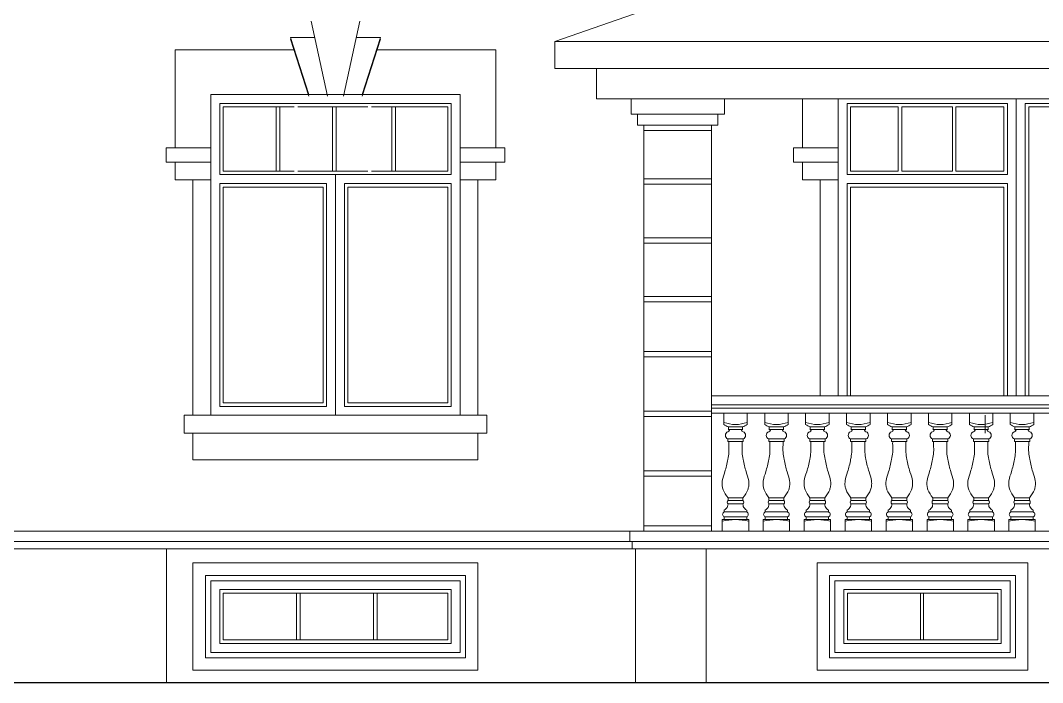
# Model space of a CAD drawing. Header units: millimetres. Extents: x 574812 to 785403, y 231698 to 285481.
# Drawn here: x 681542 to 687280, y 269263 to 272979 of the extents above; entities that cross this region are included whole.
import ezdxf

# ---------------------------------------------------------------- set-up
doc = ezdxf.new("R2010")
doc.units = ezdxf.units.MM
doc.layers.add('WALL-outdoor', color=14, linetype='Continuous', lineweight=30)
doc.layers.add('Баллюстрада', color=7, linetype='Continuous', lineweight=5)

msp = doc.modelspace()

# ---------------------------------------------------------------- linework, layer by layer
at = {"layer": 'WALL-outdoor', "lineweight": 9}
for p, q in [((684542, 272859.8), (687632, 273943.1)), ((683265.1, 272554.5), (683173.4, 272974.5)), ((683355.8, 272554.5), (683447.5, 272974.5)), ((683160.5, 272563.1), (683057.1, 272883.1)), ((683057.1, 272883.1), (683195.2, 272883.1)), ((683425.7, 272883.1), (683563.8, 272883.1)), ((683460.5, 272563.1), (683563.8, 272883.1)), ((683160.5, 272554.5), (683057.1, 272874.5)), ((683460.5, 272554.5), (683563.8, 272874.5)), ((684542, 272859.8), (690722, 272859.8)), ((684542, 272859.8), (684542, 272709.8)), ((684542, 272859.8), (684542, 272709.8)), ((684542, 272859.8), (684542, 272709.8)), ((684542, 272859.8), (684542, 272709.8)), ((682410.5, 272813.1), (683079.7, 272813.1)), ((682410.5, 272263.7), (682410.5, 272813.1)), ((683541.2, 272813.1), (684210.4, 272813.1)), ((684211.2, 272263.7), (684211.2, 272813.1)), ((690722, 272709.8), (684542, 272709.8)), ((684776.3, 272709.8), (684776.3, 272538.1)), ((682610.5, 272563.1), (684010.4, 272563.1)), ((682610.5, 272563.1), (682610.5, 270763.1)), ((682810.5, 272563.1), (683810.5, 272563.1)), ((683160.5, 272563.1), (683460.5, 272563.1)), ((684010.4, 272563.1), (684010.4, 270763.1)), ((684776.3, 272538.1), (690487.8, 272538.1)), ((684969.6, 272538.1), (684969.6, 272452.1)), ((684969.6, 272538.1), (684969.6, 272452.1)), ((685494.4, 272538.1), (685494.4, 272452.1)), ((685932, 272263.7), (685932, 272538.1)), ((686132, 272538.1), (686132, 270873)), ((686132, 272538.1), (686132, 270873)), ((686132, 272538.1), (686132, 270873)), ((687132, 272538.1), (687132, 270873)), ((687132, 272538.1), (687132, 270873)), ((687132, 272538.1), (687132, 270873)), ((687132, 272538.1), (687132, 270873)), ((682660.5, 272513.1), (683099, 272513.1)), ((682660.5, 272513.1), (682660.5, 272113.6)), ((683079, 272493.1), (682680.5, 272493.1)), ((682680.5, 272133.6), (682680.5, 272493.1)), ((682977.8, 272493.1), (682977.8, 272133.6)), ((682997.8, 272493.1), (682997.8, 272133.6)), ((683099, 272513.1), (683531.7, 272513.1)), ((683491.8, 272493.1), (683099.1, 272493.1)), ((683294.1, 272493.1), (683294.1, 272133.6)), ((683314.1, 272493.1), (683314.1, 272133.6)), ((683360.5, 272513.1), (683960.4, 272513.1)), ((683940.4, 272493.1), (683511.8, 272493.1)), ((683627.5, 272493.1), (683627.5, 272133.6)), ((683647.5, 272493.1), (683647.5, 272133.6)), ((683940.4, 272133.6), (683940.4, 272493.1)), ((683960.4, 272113.6), (683960.4, 272513.1)), ((686182, 272513.1), (686182, 272113.6)), ((686182, 272513.1), (687082, 272513.1)), ((686202, 272133.6), (686202, 272493.1)), ((686468.9, 272493.1), (686202, 272493.1)), ((686468.9, 272493.1), (686468.9, 272133.6)), ((686773.2, 272493.1), (686488.9, 272493.1)), ((686488.9, 272493.1), (686488.9, 272133.6)), ((686773.2, 272493.1), (686773.2, 272133.6)), ((686793.2, 272493.1), (686793.2, 272133.6)), ((687062, 272493.1), (686793.2, 272493.1)), ((687062, 272133.6), (687062, 272493.1)), ((687082, 272113.6), (687082, 272513.1)), ((688082, 272513.1), (687182, 272513.1)), ((687182, 272513.1), (687182, 270873)), ((687182, 271663.1), (687182, 272483.3)), ((687202, 270873), (687202, 272493.1)), ((688062, 272493.1), (687202, 272493.1)), ((684969.6, 272452.1), (685494.4, 272452.1)), ((685006.7, 272452.1), (685006.7, 272391.5)), ((685457.3, 272452.1), (685457.3, 272391.5)), ((685457.3, 272391.5), (685006.7, 272391.5)), ((685042, 272391.5), (685042, 270113.1)), ((685422, 272391.5), (685422, 270113.1)), ((685422, 272361.5), (685042, 272361.5)), ((682360.5, 272183.7), (682360.5, 272263.7)), ((682610.5, 272263.7), (682360.5, 272263.7)), ((684010.4, 272263.7), (684260.4, 272263.7)), ((684260.4, 272183.7), (684260.4, 272263.7)), ((685882, 272183.7), (685882, 272263.7)), ((686132, 272263.7), (685882, 272263.7)), ((682610.5, 272183.7), (682360.5, 272183.7)), ((682410.5, 272083.8), (682410.5, 272183.7)), ((683079, 272133.6), (682680.5, 272133.6)), ((683491.8, 272133.6), (683099.1, 272133.6)), ((683511.8, 272133.6), (683940.4, 272133.6)), ((684010.4, 272183.7), (684260.4, 272183.7)), ((684211.2, 272083.8), (684211.2, 272183.7)), ((686132, 272183.7), (685882, 272183.7)), ((685932, 272083.8), (685932, 272183.7)), ((686202, 272133.6), (686468.9, 272133.6)), ((686488.9, 272133.6), (686773.2, 272133.6)), ((686793.2, 272133.6), (687062, 272133.6)), ((682610.5, 272083.8), (682410.5, 272083.8)), ((682510.5, 270763.1), (682510.5, 272083.8)), ((682660.5, 272113.6), (683099, 272113.6)), ((683099, 272113.6), (683531.7, 272113.6)), ((683310.5, 270763.1), (683310.5, 272113.6)), ((683960.4, 272113.6), (683310.5, 272113.6)), ((684010.4, 272083.8), (684210.4, 272083.8)), ((684110.4, 270763.1), (684110.4, 272083.8)), ((685422, 272089.3), (685042, 272089.3)), ((686132, 272083.8), (685932, 272083.8)), ((686032, 270873), (686032, 272083.8)), ((687082, 272113.6), (686182, 272113.6)), ((682660.5, 272063.6), (683260.5, 272063.6)), ((682660.5, 272063.6), (682660.5, 270813.1)), ((683240.5, 272043.6), (682680.5, 272043.6)), ((682680.5, 270833.1), (682680.5, 272043.6)), ((683240.5, 270833.1), (683240.5, 272043.6)), ((683260.5, 270813.1), (683260.5, 272063.6)), ((683960.4, 272063.6), (683360.5, 272063.6)), ((683360.5, 270813.1), (683360.5, 272063.6)), ((683940.4, 272043.6), (683380.5, 272043.6)), ((683380.5, 270833.1), (683380.5, 272043.6)), ((683520.4, 272043.6), (683517.4, 272043.6)), ((683940.4, 270833.1), (683940.4, 272043.6)), ((683960.4, 272063.6), (683960.4, 270813.1)), ((685422, 272059.3), (685042, 272059.3)), ((687082, 272063.6), (686182, 272063.6)), ((686182, 272063.6), (686182, 270873)), ((686182, 271663.1), (686182, 272033.8)), ((686202, 270873), (686202, 272043.6)), ((687062, 272043.6), (686202, 272043.6)), ((687062, 270873), (687062, 272043.6)), ((687082, 270873), (687082, 272063.6)), ((685422, 271759.5), (685042, 271759.5)), ((685042, 271753.1), (685042, 271373.1)), ((685422, 271729.5), (685042, 271729.5)), ((685422, 271429.7), (685042, 271429.7)), ((685422, 271399.7), (685042, 271399.7)), ((685422, 271121.7), (685042, 271121.7)), ((685422, 271091.7), (685042, 271091.7)), ((689842, 270873), (685422, 270873)), ((683240.5, 270833.1), (682680.5, 270833.1)), ((683240.5, 270833.1), (683055.4, 270833.1)), ((683940.4, 270833.1), (683380.5, 270833.1)), ((683565.5, 270833.1), (683380.5, 270833.1)), ((689842, 270822), (685422, 270822)), ((684160.4, 270763.1), (682460.5, 270763.1)), ((682460.5, 270763.1), (682460.5, 270663.1)), ((682610.5, 270763.1), (684010.4, 270763.1)), ((682660.5, 270813.1), (683260.5, 270813.1)), ((682810.5, 270763.1), (683810.5, 270763.1)), ((683360.5, 270813.1), (683960.4, 270813.1)), ((684160.4, 270763.1), (684160.4, 270663.1)), ((685422, 270786.4), (685042, 270786.4)), ((685422, 270756.4), (685042, 270756.4)), ((689842, 270803), (685422, 270803)), ((689842, 270775.5), (685422, 270775.5)), ((685489.9, 270710.5), (685489.9, 270775.5)), ((685621.9, 270710.5), (685621.9, 270775.5)), ((685719.7, 270710.5), (685719.7, 270775.5)), ((685851.7, 270710.5), (685851.7, 270775.5)), ((685949.6, 270710.5), (685949.6, 270775.5)), ((686081.6, 270710.5), (686081.6, 270775.5)), ((686179.4, 270710.5), (686179.4, 270775.5)), ((686311.4, 270710.5), (686311.4, 270775.5)), ((686409.2, 270710.5), (686409.2, 270775.5)), ((686541.2, 270710.5), (686541.2, 270775.5)), ((686639, 270710.5), (686639, 270775.5)), ((686639, 270710.5), (686639, 270775.5)), ((686771, 270710.5), (686771, 270775.5)), ((686771, 270710.5), (686771, 270775.5)), ((686868.9, 270710.5), (686868.9, 270775.5)), ((686957.5, 270763.1), (686957.5, 270663.1)), ((687000.9, 270710.5), (687000.9, 270775.5)), ((687098.7, 270710.5), (687098.7, 270775.5)), ((687230.7, 270710.5), (687230.7, 270775.5)), ((684160.4, 270663.1), (682460.5, 270663.1)), ((682510.5, 270513.1), (682510.5, 270663.1)), ((682510.5, 270663.1), (682510.5, 270513.1)), ((684110.4, 270513.1), (684110.4, 270663.1)), ((684110.4, 270663.1), (684110.4, 270513.1)), ((685555.9, 270697.5), (685515.9, 270697.5)), ((685515.9, 270697.5), (685515.9, 270682.5)), ((685555.9, 270697.5), (685515.9, 270697.5)), ((685515.9, 270682.5), (685555.9, 270682.5)), ((685515.9, 270682.5), (685555.9, 270682.5)), ((685555.9, 270697.5), (685595.9, 270697.5)), ((685555.9, 270697.5), (685595.9, 270697.5)), ((685595.9, 270682.5), (685555.9, 270682.5)), ((685595.9, 270682.5), (685555.9, 270682.5)), ((685595.9, 270697.5), (685595.9, 270682.5)), ((685785.7, 270697.5), (685745.7, 270697.5)), ((685745.7, 270697.5), (685745.7, 270682.5)), ((685785.7, 270697.5), (685745.7, 270697.5)), ((685745.7, 270682.5), (685785.7, 270682.5)), ((685745.7, 270682.5), (685785.7, 270682.5)), ((685785.7, 270697.5), (685825.7, 270697.5)), ((685785.7, 270697.5), (685825.7, 270697.5)), ((685825.7, 270682.5), (685785.7, 270682.5)), ((685825.7, 270682.5), (685785.7, 270682.5)), ((685825.7, 270697.5), (685825.7, 270682.5)), ((686015.6, 270697.5), (685975.6, 270697.5)), ((685975.6, 270697.5), (685975.6, 270682.5)), ((686015.6, 270697.5), (685975.6, 270697.5)), ((685975.6, 270682.5), (686015.6, 270682.5)), ((685975.6, 270682.5), (686015.6, 270682.5)), ((686015.6, 270697.5), (686055.6, 270697.5)), ((686015.6, 270697.5), (686055.6, 270697.5)), ((686055.6, 270682.5), (686015.6, 270682.5)), ((686055.6, 270682.5), (686015.6, 270682.5)), ((686055.6, 270697.5), (686055.6, 270682.5)), ((686245.4, 270697.5), (686205.4, 270697.5)), ((686205.4, 270697.5), (686205.4, 270682.5)), ((686245.4, 270697.5), (686205.4, 270697.5)), ((686205.4, 270682.5), (686245.4, 270682.5)), ((686205.4, 270682.5), (686245.4, 270682.5)), ((686245.4, 270697.5), (686285.4, 270697.5)), ((686245.4, 270697.5), (686285.4, 270697.5)), ((686285.4, 270682.5), (686245.4, 270682.5)), ((686285.4, 270682.5), (686245.4, 270682.5)), ((686285.4, 270697.5), (686285.4, 270682.5)), ((686475.2, 270697.5), (686435.2, 270697.5)), ((686435.2, 270697.5), (686435.2, 270682.5)), ((686475.2, 270697.5), (686435.2, 270697.5)), ((686435.2, 270682.5), (686475.2, 270682.5)), ((686435.2, 270682.5), (686475.2, 270682.5)), ((686475.2, 270697.5), (686515.2, 270697.5)), ((686475.2, 270697.5), (686515.2, 270697.5)), ((686515.2, 270682.5), (686475.2, 270682.5)), ((686515.2, 270682.5), (686475.2, 270682.5)), ((686515.2, 270697.5), (686515.2, 270682.5)), ((686705, 270697.5), (686665, 270697.5)), ((686665, 270697.5), (686665, 270682.5)), ((686705, 270697.5), (686665, 270697.5)), ((686705, 270697.5), (686665, 270697.5)), ((686665, 270697.5), (686665, 270682.5)), ((686705, 270697.5), (686665, 270697.5)), ((686665, 270682.5), (686705, 270682.5)), ((686665, 270682.5), (686705, 270682.5)), ((686665, 270682.5), (686705, 270682.5)), ((686665, 270682.5), (686705, 270682.5)), ((686705, 270697.5), (686745, 270697.5)), ((686705, 270697.5), (686745, 270697.5)), ((686705, 270697.5), (686745, 270697.5)), ((686705, 270697.5), (686745, 270697.5)), ((686745, 270682.5), (686705, 270682.5)), ((686745, 270682.5), (686705, 270682.5)), ((686745, 270682.5), (686705, 270682.5)), ((686745, 270682.5), (686705, 270682.5)), ((686745, 270697.5), (686745, 270682.5)), ((686745, 270697.5), (686745, 270682.5)), ((686934.9, 270697.5), (686894.9, 270697.5)), ((686894.9, 270697.5), (686894.9, 270682.5)), ((686934.9, 270697.5), (686894.9, 270697.5)), ((686894.9, 270682.5), (686934.9, 270682.5)), ((686894.9, 270682.5), (686934.9, 270682.5)), ((686934.9, 270697.5), (686974.9, 270697.5)), ((686934.9, 270697.5), (686974.9, 270697.5)), ((686974.9, 270682.5), (686934.9, 270682.5)), ((686974.9, 270682.5), (686934.9, 270682.5)), ((686974.9, 270697.5), (686974.9, 270682.5)), ((687164.7, 270697.5), (687124.7, 270697.5)), ((687124.7, 270697.5), (687124.7, 270682.5)), ((687164.7, 270697.5), (687124.7, 270697.5)), ((687124.7, 270682.5), (687164.7, 270682.5)), ((687124.7, 270682.5), (687164.7, 270682.5)), ((687164.7, 270697.5), (687204.7, 270697.5)), ((687164.7, 270697.5), (687204.7, 270697.5)), ((687204.7, 270682.5), (687164.7, 270682.5)), ((687204.7, 270682.5), (687164.7, 270682.5)), ((687204.7, 270697.5), (687204.7, 270682.5)), ((685555.9, 270630.5), (685512.9, 270630.5)), ((685512.9, 270615.5), (685512.9, 270630.5)), ((685512.9, 270615.5), (685555.9, 270615.5)), ((685555.9, 270630.5), (685598.9, 270630.5)), ((685598.9, 270615.5), (685555.9, 270615.5)), ((685598.9, 270615.5), (685598.9, 270630.5)), ((685785.7, 270630.5), (685742.7, 270630.5)), ((685742.7, 270615.5), (685742.7, 270630.5)), ((685742.7, 270615.5), (685785.7, 270615.5)), ((685785.7, 270630.5), (685828.7, 270630.5)), ((685828.7, 270615.5), (685785.7, 270615.5)), ((685828.7, 270615.5), (685828.7, 270630.5)), ((686015.6, 270630.5), (685972.6, 270630.5)), ((685972.6, 270615.5), (685972.6, 270630.5)), ((685972.6, 270615.5), (686015.6, 270615.5)), ((686015.6, 270630.5), (686058.6, 270630.5)), ((686058.6, 270615.5), (686015.6, 270615.5)), ((686058.6, 270615.5), (686058.6, 270630.5)), ((686245.4, 270630.5), (686202.4, 270630.5)), ((686202.4, 270615.5), (686202.4, 270630.5)), ((686202.4, 270615.5), (686245.4, 270615.5)), ((686245.4, 270630.5), (686288.4, 270630.5)), ((686288.4, 270615.5), (686245.4, 270615.5)), ((686288.4, 270615.5), (686288.4, 270630.5)), ((686475.2, 270630.5), (686432.2, 270630.5)), ((686432.2, 270615.5), (686432.2, 270630.5)), ((686432.2, 270615.5), (686475.2, 270615.5)), ((686475.2, 270630.5), (686518.2, 270630.5)), ((686518.2, 270615.5), (686475.2, 270615.5)), ((686518.2, 270615.5), (686518.2, 270630.5)), ((686705, 270630.5), (686662, 270630.5)), ((686662, 270615.5), (686662, 270630.5)), ((686705, 270630.5), (686662, 270630.5)), ((686662, 270615.5), (686662, 270630.5)), ((686662, 270615.5), (686705, 270615.5)), ((686662, 270615.5), (686705, 270615.5)), ((686705, 270630.5), (686748, 270630.5)), ((686705, 270630.5), (686748, 270630.5)), ((686748, 270615.5), (686705, 270615.5)), ((686748, 270615.5), (686705, 270615.5)), ((686748, 270615.5), (686748, 270630.5)), ((686748, 270615.5), (686748, 270630.5)), ((686934.9, 270630.5), (686891.9, 270630.5)), ((686891.9, 270615.5), (686891.9, 270630.5)), ((686891.9, 270615.5), (686934.9, 270615.5)), ((686934.9, 270630.5), (686977.9, 270630.5)), ((686977.9, 270615.5), (686934.9, 270615.5)), ((686977.9, 270615.5), (686977.9, 270630.5)), ((687164.7, 270630.5), (687121.7, 270630.5)), ((687121.7, 270615.5), (687121.7, 270630.5)), ((687121.7, 270615.5), (687164.7, 270615.5)), ((687164.7, 270630.5), (687207.7, 270630.5)), ((687207.7, 270615.5), (687164.7, 270615.5)), ((687207.7, 270615.5), (687207.7, 270630.5)), ((684110.4, 270513.1), (682510.5, 270513.1)), ((685422, 270451.2), (685042, 270451.2)), ((685422, 270421.2), (685042, 270421.2)), ((685555.9, 270300.5), (685513.9, 270300.5)), ((685513.9, 270300.5), (685513.9, 270285.5)), ((685555.9, 270300.5), (685597.9, 270300.5)), ((685597.9, 270300.5), (685597.9, 270285.5)), ((685785.7, 270300.5), (685743.7, 270300.5)), ((685743.7, 270300.5), (685743.7, 270285.5)), ((685785.7, 270300.5), (685827.7, 270300.5)), ((685827.7, 270300.5), (685827.7, 270285.5)), ((686015.6, 270300.5), (685973.6, 270300.5)), ((685973.6, 270300.5), (685973.6, 270285.5)), ((686015.6, 270300.5), (686057.6, 270300.5)), ((686057.6, 270300.5), (686057.6, 270285.5)), ((686245.4, 270300.5), (686203.4, 270300.5)), ((686203.4, 270300.5), (686203.4, 270285.5)), ((686245.4, 270300.5), (686287.4, 270300.5)), ((686287.4, 270300.5), (686287.4, 270285.5)), ((686475.2, 270300.5), (686433.2, 270300.5)), ((686433.2, 270300.5), (686433.2, 270285.5)), ((686475.2, 270300.5), (686517.2, 270300.5)), ((686517.2, 270300.5), (686517.2, 270285.5)), ((686705, 270300.5), (686663, 270300.5)), ((686663, 270300.5), (686663, 270285.5)), ((686705, 270300.5), (686663, 270300.5)), ((686663, 270300.5), (686663, 270285.5)), ((686705, 270300.5), (686747, 270300.5)), ((686705, 270300.5), (686747, 270300.5)), ((686747, 270300.5), (686747, 270285.5)), ((686747, 270300.5), (686747, 270285.5)), ((686934.9, 270300.5), (686892.9, 270300.5)), ((686892.9, 270300.5), (686892.9, 270285.5)), ((686934.9, 270300.5), (686976.9, 270300.5)), ((686976.9, 270300.5), (686976.9, 270285.5)), ((687164.7, 270300.5), (687122.7, 270300.5)), ((687122.7, 270300.5), (687122.7, 270285.5)), ((687164.7, 270300.5), (687206.7, 270300.5)), ((687206.7, 270300.5), (687206.7, 270285.5)), ((685513.9, 270285.5), (685555.9, 270285.5)), ((685513.9, 270265.5), (685555.9, 270265.5)), ((685597.9, 270285.5), (685555.9, 270285.5)), ((685597.9, 270265.5), (685555.9, 270265.5)), ((685743.7, 270285.5), (685785.7, 270285.5)), ((685743.7, 270265.5), (685785.7, 270265.5)), ((685827.7, 270285.5), (685785.7, 270285.5)), ((685827.7, 270265.5), (685785.7, 270265.5)), ((685973.6, 270285.5), (686015.6, 270285.5)), ((685973.6, 270265.5), (686015.6, 270265.5)), ((686057.6, 270285.5), (686015.6, 270285.5)), ((686057.6, 270265.5), (686015.6, 270265.5)), ((686203.4, 270285.5), (686245.4, 270285.5)), ((686203.4, 270265.5), (686245.4, 270265.5)), ((686287.4, 270285.5), (686245.4, 270285.5)), ((686287.4, 270265.5), (686245.4, 270265.5)), ((686433.2, 270285.5), (686475.2, 270285.5)), ((686433.2, 270265.5), (686475.2, 270265.5)), ((686517.2, 270285.5), (686475.2, 270285.5)), ((686517.2, 270265.5), (686475.2, 270265.5)), ((686663, 270285.5), (686705, 270285.5)), ((686663, 270285.5), (686705, 270285.5)), ((686663, 270265.5), (686705, 270265.5)), ((686663, 270265.5), (686705, 270265.5)), ((686747, 270285.5), (686705, 270285.5)), ((686747, 270285.5), (686705, 270285.5)), ((686747, 270265.5), (686705, 270265.5)), ((686747, 270265.5), (686705, 270265.5)), ((686892.9, 270285.5), (686934.9, 270285.5)), ((686892.9, 270265.5), (686934.9, 270265.5)), ((686976.9, 270285.5), (686934.9, 270285.5)), ((686976.9, 270265.5), (686934.9, 270265.5)), ((687122.7, 270285.5), (687164.7, 270285.5)), ((687122.7, 270265.5), (687164.7, 270265.5)), ((687206.7, 270285.5), (687164.7, 270285.5)), ((687206.7, 270265.5), (687164.7, 270265.5)), ((685492.9, 270230.5), (685492.9, 270220.5)), ((685492.9, 270220.5), (685555.9, 270220.5)), ((685492.9, 270192.5), (685555.9, 270192.5)), ((685492.9, 270192.5), (685492.9, 270178.5)), ((685618.9, 270220.5), (685555.9, 270220.5)), ((685618.9, 270192.5), (685555.9, 270192.5)), ((685618.9, 270230.5), (685618.9, 270220.5)), ((685618.9, 270192.5), (685618.9, 270178.5)), ((685722.7, 270230.5), (685722.7, 270220.5)), ((685722.7, 270220.5), (685785.7, 270220.5)), ((685722.7, 270192.5), (685785.7, 270192.5)), ((685722.7, 270192.5), (685722.7, 270178.5)), ((685848.7, 270220.5), (685785.7, 270220.5)), ((685848.7, 270192.5), (685785.7, 270192.5)), ((685848.7, 270230.5), (685848.7, 270220.5)), ((685848.7, 270192.5), (685848.7, 270178.5)), ((685952.6, 270230.5), (685952.6, 270220.5)), ((685952.6, 270220.5), (686015.6, 270220.5)), ((685952.6, 270192.5), (686015.6, 270192.5)), ((685952.6, 270192.5), (685952.6, 270178.5)), ((686078.6, 270220.5), (686015.6, 270220.5)), ((686078.6, 270192.5), (686015.6, 270192.5)), ((686078.6, 270230.5), (686078.6, 270220.5)), ((686078.6, 270192.5), (686078.6, 270178.5)), ((686182.4, 270230.5), (686182.4, 270220.5)), ((686182.4, 270220.5), (686245.4, 270220.5)), ((686182.4, 270192.5), (686245.4, 270192.5)), ((686182.4, 270192.5), (686182.4, 270178.5)), ((686308.4, 270220.5), (686245.4, 270220.5)), ((686308.4, 270192.5), (686245.4, 270192.5)), ((686308.4, 270230.5), (686308.4, 270220.5)), ((686308.4, 270192.5), (686308.4, 270178.5)), ((686412.2, 270230.5), (686412.2, 270220.5)), ((686412.2, 270220.5), (686475.2, 270220.5)), ((686412.2, 270192.5), (686475.2, 270192.5)), ((686412.2, 270192.5), (686412.2, 270178.5)), ((686538.2, 270220.5), (686475.2, 270220.5)), ((686538.2, 270192.5), (686475.2, 270192.5)), ((686538.2, 270230.5), (686538.2, 270220.5)), ((686538.2, 270192.5), (686538.2, 270178.5)), ((686642, 270230.5), (686642, 270220.5)), ((686642, 270230.5), (686642, 270220.5)), ((686642, 270220.5), (686705, 270220.5)), ((686642, 270220.5), (686705, 270220.5)), ((686642, 270192.5), (686705, 270192.5)), ((686642, 270192.5), (686642, 270178.5)), ((686642, 270192.5), (686705, 270192.5)), ((686642, 270192.5), (686642, 270178.5)), ((686768, 270220.5), (686705, 270220.5)), ((686768, 270220.5), (686705, 270220.5)), ((686768, 270192.5), (686705, 270192.5)), ((686768, 270192.5), (686705, 270192.5)), ((686768, 270230.5), (686768, 270220.5)), ((686768, 270230.5), (686768, 270220.5)), ((686768, 270192.5), (686768, 270178.5)), ((686768, 270192.5), (686768, 270178.5)), ((686871.9, 270230.5), (686871.9, 270220.5)), ((686871.9, 270220.5), (686934.9, 270220.5)), ((686871.9, 270192.5), (686934.9, 270192.5)), ((686871.9, 270192.5), (686871.9, 270178.5)), ((686997.9, 270220.5), (686934.9, 270220.5)), ((686997.9, 270192.5), (686934.9, 270192.5)), ((686997.9, 270230.5), (686997.9, 270220.5)), ((686997.9, 270192.5), (686997.9, 270178.5)), ((687101.7, 270230.5), (687101.7, 270220.5)), ((687101.7, 270220.5), (687164.7, 270220.5)), ((687101.7, 270192.5), (687164.7, 270192.5)), ((687101.7, 270192.5), (687101.7, 270178.5)), ((687227.7, 270220.5), (687164.7, 270220.5)), ((687227.7, 270192.5), (687164.7, 270192.5)), ((687227.7, 270230.5), (687227.7, 270220.5)), ((687227.7, 270192.5), (687227.7, 270178.5)), ((685422, 270143.1), (685042, 270143.1)), ((685481.9, 270177.5), (685481.9, 270113.1)), ((685492.9, 270178.5), (685555.9, 270178.5)), ((685618.9, 270178.5), (685555.9, 270178.5)), ((685629.9, 270113.1), (685629.9, 270177.5)), ((685711.7, 270177.5), (685711.7, 270113.1)), ((685722.7, 270178.5), (685785.7, 270178.5)), ((685848.7, 270178.5), (685785.7, 270178.5)), ((685859.7, 270113.1), (685859.7, 270177.5)), ((685941.6, 270177.5), (685941.6, 270113.1)), ((685952.6, 270178.5), (686015.6, 270178.5)), ((686078.6, 270178.5), (686015.6, 270178.5)), ((686089.6, 270113.1), (686089.6, 270177.5)), ((686171.4, 270177.5), (686171.4, 270113.1)), ((686182.4, 270178.5), (686245.4, 270178.5)), ((686308.4, 270178.5), (686245.4, 270178.5)), ((686319.4, 270113.1), (686319.4, 270177.5)), ((686401.2, 270177.5), (686401.2, 270113.1)), ((686412.2, 270178.5), (686475.2, 270178.5)), ((686538.2, 270178.5), (686475.2, 270178.5)), ((686549.2, 270113.1), (686549.2, 270177.5)), ((686631, 270177.5), (686631, 270113.1)), ((686631, 270177.5), (686631, 270113.1)), ((686642, 270178.5), (686705, 270178.5)), ((686642, 270178.5), (686705, 270178.5)), ((686768, 270178.5), (686705, 270178.5)), ((686768, 270178.5), (686705, 270178.5)), ((686779, 270113.1), (686779, 270177.5)), ((686779, 270113.1), (686779, 270177.5)), ((686860.9, 270177.5), (686860.9, 270113.1)), ((686871.9, 270178.5), (686934.9, 270178.5)), ((686997.9, 270178.5), (686934.9, 270178.5)), ((687008.9, 270113.1), (687008.9, 270177.5)), ((687090.7, 270177.5), (687090.7, 270113.1)), ((687101.7, 270178.5), (687164.7, 270178.5)), ((687227.7, 270178.5), (687164.7, 270178.5)), ((687238.7, 270113.1), (687238.7, 270177.5)), ((690222, 270113.1), (678042, 270113.1)), ((684963.1, 270113.1), (684963.1, 270055)), ((690300.9, 270055), (678042, 270055)), ((690208.5, 270013.1), (678042, 270013.1)), ((679242, 270013.1), (682361.1, 270013.1)), ((682361.1, 270013.1), (682361.1, 269263.1)), ((682361.1, 269263.1), (682361.1, 270013.1)), ((682361.1, 269263.1), (682361.1, 270013.1)), ((684976.6, 270055), (684976.6, 270013.1)), ((684994.5, 270013.1), (684994.5, 269263.1)), ((685390.6, 270013.1), (685390.6, 269263.1)), ((682510.5, 269934.7), (684110.4, 269934.7)), ((682510.5, 269934.7), (682510.5, 269332.1)), ((684110.4, 269934.7), (684110.4, 269332.1)), ((686013.9, 269934.7), (687197.7, 269934.7)), ((686013.9, 269934.7), (686013.9, 269332.1)), ((687197.7, 269934.7), (687197.7, 269332.1)), ((682580.5, 269864.7), (684040.4, 269864.7)), ((682580.5, 269864.7), (682580.5, 269402.1)), ((684040.4, 269864.7), (684040.4, 269402.1)), ((686083.9, 269864.7), (687127.7, 269864.7)), ((686083.9, 269864.7), (686083.9, 269402.1)), ((687127.7, 269864.7), (687127.7, 269402.1)), ((682610.5, 269834.7), (684010.4, 269834.7)), ((682610.5, 269834.7), (682610.5, 269432.1)), ((682660.5, 269784.7), (683099, 269784.7)), ((682660.5, 269784.7), (682660.5, 269482.1)), ((682810.5, 269834.7), (683810.5, 269834.7)), ((683099, 269784.7), (683531.7, 269784.7)), ((683160.5, 269834.7), (683460.5, 269834.7)), ((683360.5, 269784.7), (683960.4, 269784.7)), ((683960.4, 269482.1), (683960.4, 269784.7)), ((684010.4, 269834.7), (684010.4, 269432.1)), ((686113.9, 269834.7), (687097.7, 269834.7)), ((686113.9, 269834.7), (686113.9, 269432.1)), ((686163.9, 269784.7), (687047.7, 269784.7)), ((686163.9, 269784.7), (686163.9, 269482.1)), ((686313.9, 269834.7), (686897.7, 269834.7)), ((686602.5, 269784.7), (686618.9, 269784.7)), ((686663.9, 269834.7), (686963.9, 269834.7)), ((687047.7, 269482.1), (687047.7, 269784.7)), ((687097.7, 269834.7), (687097.7, 269432.1)), ((683940.4, 269764.7), (682680.5, 269764.7)), ((682680.5, 269502.1), (682680.5, 269764.7)), ((683091.3, 269764.7), (683091.3, 269502.1)), ((683111.3, 269764.7), (683111.3, 269502.1)), ((683524.2, 269764.7), (683524.2, 269502.1)), ((683544.2, 269764.7), (683544.2, 269502.1)), ((683940.4, 269502.1), (683940.4, 269764.7)), ((687027.7, 269764.7), (686183.9, 269764.7)), ((686183.9, 269502.1), (686183.9, 269764.7)), ((686594.8, 269764.7), (686594.8, 269502.1)), ((686611.5, 269764.7), (686611.5, 269502.1)), ((687027.7, 269502.1), (687027.7, 269764.7)), ((683294.1, 269502.1), (682680.5, 269502.1)), ((683294.1, 269502.1), (683940.4, 269502.1)), ((686797.6, 269502.1), (686183.9, 269502.1)), ((686797.6, 269502.1), (687027.7, 269502.1)), ((682660.5, 269482.1), (683099, 269482.1)), ((683099, 269482.1), (683960.4, 269482.1)), ((686163.9, 269482.1), (686602.5, 269482.1)), ((686602.5, 269482.1), (687047.7, 269482.1)), ((682580.5, 269402.1), (684040.4, 269402.1)), ((682610.5, 269432.1), (684010.4, 269432.1)), ((686083.9, 269402.1), (687127.7, 269402.1)), ((686113.9, 269432.1), (687097.7, 269432.1)), ((682510.5, 269332.1), (684110.4, 269332.1)), ((682610.5, 269332.1), (684010.4, 269332.1)), ((686013.9, 269332.1), (687197.7, 269332.1)), ((686113.9, 269332.1), (687097.7, 269332.1))]:
    msp.add_line(p, q, dxfattribs=at)
for centre, radius, start, end in [((685520.2, 270650.5), 21.3, 110.01596, 249.98404), ((685520.2, 270650.5), 21.3, 110.01596, 249.98404), ((685591.6, 270650.5), 21.3, 290.01596, 69.98404), ((685591.6, 270650.5), 21.3, 290.01596, 69.98404), ((685750, 270650.5), 21.3, 110.01596, 249.98404), ((685750, 270650.5), 21.3, 110.01596, 249.98404), ((685821.5, 270650.5), 21.3, 290.01596, 69.98404), ((685821.5, 270650.5), 21.3, 290.01596, 69.98404), ((685979.8, 270650.5), 21.3, 110.01596, 249.98404), ((685979.8, 270650.5), 21.3, 110.01596, 249.98404), ((686051.3, 270650.5), 21.3, 290.01596, 69.98404), ((686051.3, 270650.5), 21.3, 290.01596, 69.98404), ((686209.7, 270650.5), 21.3, 110.01596, 249.98404), ((686209.7, 270650.5), 21.3, 110.01596, 249.98404), ((686281.1, 270650.5), 21.3, 290.01596, 69.98404), ((686281.1, 270650.5), 21.3, 290.01596, 69.98404), ((686439.5, 270650.5), 21.3, 110.01596, 249.98404), ((686439.5, 270650.5), 21.3, 110.01596, 249.98404), ((686510.9, 270650.5), 21.3, 290.01596, 69.98404), ((686510.9, 270650.5), 21.3, 290.01596, 69.98404), ((686669.3, 270650.5), 21.3, 110.01596, 249.98404), ((686669.3, 270650.5), 21.3, 110.01596, 249.98404), ((686669.3, 270650.5), 21.3, 110.01596, 249.98404), ((686669.3, 270650.5), 21.3, 110.01596, 249.98404), ((686740.7, 270650.5), 21.3, 290.01596, 69.98404), ((686740.7, 270650.5), 21.3, 290.01596, 69.98404), ((686740.7, 270650.5), 21.3, 290.01596, 69.98404), ((686740.7, 270650.5), 21.3, 290.01596, 69.98404), ((686899.1, 270650.5), 21.3, 110.01596, 249.98404), ((686899.1, 270650.5), 21.3, 110.01596, 249.98404), ((686970.6, 270650.5), 21.3, 290.01596, 69.98404), ((686970.6, 270650.5), 21.3, 290.01596, 69.98404), ((687129, 270650.5), 21.3, 110.01596, 249.98404), ((687129, 270650.5), 21.3, 110.01596, 249.98404), ((687200.4, 270650.5), 21.3, 290.01596, 69.98404), ((687200.4, 270650.5), 21.3, 290.01596, 69.98404), ((685499.3, 270206.5), 15.4, 114.52955, 245.47045), ((685612.5, 270206.5), 15.4, 294.52955, 65.47045), ((685729.1, 270206.5), 15.4, 114.52955, 245.47045), ((685842.3, 270206.5), 15.4, 294.52955, 65.47045), ((685958.9, 270206.5), 15.4, 114.52955, 245.47045), ((686072.2, 270206.5), 15.4, 294.52955, 65.47045), ((686188.8, 270206.5), 15.4, 114.52955, 245.47045), ((686302, 270206.5), 15.4, 294.52955, 65.47045), ((686418.6, 270206.5), 15.4, 114.52955, 245.47045), ((686531.8, 270206.5), 15.4, 294.52955, 65.47045), ((686648.4, 270206.5), 15.4, 114.52955, 245.47045), ((686648.4, 270206.5), 15.4, 114.52955, 245.47045), ((686761.6, 270206.5), 15.4, 294.52955, 65.47045), ((686761.6, 270206.5), 15.4, 294.52955, 65.47045), ((686878.2, 270206.5), 15.4, 114.52955, 245.47045), ((686991.5, 270206.5), 15.4, 294.52955, 65.47045), ((687108.1, 270206.5), 15.4, 114.52955, 245.47045), ((687221.3, 270206.5), 15.4, 294.52955, 65.47045)]:
    msp.add_arc(centre, radius, start, end, dxfattribs=at)
for points in [[(685489.9, 270722.5), (685511.9, 270716.5), (685533.9, 270710.5), (685555.9, 270710.5)], [(685489.9, 270710.5), (685498.4, 270705.7), (685507, 270700.9), (685515.9, 270697.5)], [(685621.9, 270722.5), (685599.9, 270716.5), (685577.9, 270710.5), (685555.9, 270710.5)], [(685621.9, 270710.5), (685613.4, 270705.7), (685604.9, 270700.9), (685595.9, 270697.5)], [(685719.7, 270722.5), (685741.7, 270716.5), (685763.7, 270710.5), (685785.7, 270710.5)], [(685719.7, 270710.5), (685728.3, 270705.7), (685736.8, 270700.9), (685745.7, 270697.5)], [(685851.7, 270722.5), (685829.7, 270716.5), (685807.7, 270710.5), (685785.7, 270710.5)], [(685851.7, 270710.5), (685843.2, 270705.7), (685834.7, 270700.9), (685825.7, 270697.5)], [(685949.6, 270722.5), (685971.6, 270716.5), (685993.6, 270710.5), (686015.6, 270710.5)], [(685949.6, 270710.5), (685958.1, 270705.7), (685966.6, 270700.9), (685975.6, 270697.5)], [(686081.6, 270722.5), (686059.6, 270716.5), (686037.6, 270710.5), (686015.6, 270710.5)], [(686081.6, 270710.5), (686073, 270705.7), (686064.5, 270700.9), (686055.6, 270697.5)], [(686179.4, 270722.5), (686201.4, 270716.5), (686223.4, 270710.5), (686245.4, 270710.5)], [(686179.4, 270710.5), (686187.9, 270705.7), (686196.4, 270700.9), (686205.4, 270697.5)], [(686311.4, 270722.5), (686289.4, 270716.5), (686267.4, 270710.5), (686245.4, 270710.5)], [(686311.4, 270710.5), (686302.9, 270705.7), (686294.3, 270700.9), (686285.4, 270697.5)], [(686409.2, 270722.5), (686431.2, 270716.5), (686453.2, 270710.5), (686475.2, 270710.5)], [(686409.2, 270710.5), (686417.7, 270705.7), (686426.2, 270700.9), (686435.2, 270697.5)], [(686541.2, 270722.5), (686519.2, 270716.5), (686497.2, 270710.5), (686475.2, 270710.5)], [(686541.2, 270710.5), (686532.7, 270705.7), (686524.2, 270700.9), (686515.2, 270697.5)], [(686639, 270722.5), (686661, 270716.5), (686683, 270710.5), (686705, 270710.5)], [(686639, 270722.5), (686661, 270716.5), (686683, 270710.5), (686705, 270710.5)], [(686639, 270710.5), (686647.6, 270705.7), (686656.1, 270700.9), (686665, 270697.5)], [(686639, 270710.5), (686647.6, 270705.7), (686656.1, 270700.9), (686665, 270697.5)], [(686771, 270722.5), (686749, 270716.5), (686727, 270710.5), (686705, 270710.5)], [(686771, 270722.5), (686749, 270716.5), (686727, 270710.5), (686705, 270710.5)], [(686771, 270710.5), (686762.5, 270705.7), (686754, 270700.9), (686745, 270697.5)], [(686771, 270710.5), (686762.5, 270705.7), (686754, 270700.9), (686745, 270697.5)], [(686868.9, 270722.5), (686890.9, 270716.5), (686912.9, 270710.5), (686934.9, 270710.5)], [(686868.9, 270710.5), (686877.4, 270705.7), (686885.9, 270700.9), (686894.9, 270697.5)], [(687000.9, 270722.5), (686978.9, 270716.5), (686956.9, 270710.5), (686934.9, 270710.5)], [(687000.9, 270710.5), (686992.3, 270705.7), (686983.8, 270700.9), (686974.9, 270697.5)], [(687098.7, 270722.5), (687120.7, 270716.5), (687142.7, 270710.5), (687164.7, 270710.5)], [(687098.7, 270710.5), (687107.2, 270705.7), (687115.7, 270700.9), (687124.7, 270697.5)], [(687230.7, 270722.5), (687208.7, 270716.5), (687186.7, 270710.5), (687164.7, 270710.5)], [(687230.7, 270710.5), (687222.2, 270705.7), (687213.6, 270700.9), (687204.7, 270697.5)]]:
    msp.add_open_spline(points, degree=3, dxfattribs=at)
for points in [[(685515.9, 270682.5), (685521.9, 270677.5), (685512.9, 270670.5)], [(685515.9, 270682.5), (685521.9, 270677.5), (685512.9, 270670.5)], [(685595.9, 270682.5), (685589.9, 270677.5), (685598.9, 270670.5)], [(685595.9, 270682.5), (685589.9, 270677.5), (685598.9, 270670.5)], [(685745.7, 270682.5), (685751.7, 270677.5), (685742.7, 270670.5)], [(685745.7, 270682.5), (685751.7, 270677.5), (685742.7, 270670.5)], [(685825.7, 270682.5), (685819.7, 270677.5), (685828.7, 270670.5)], [(685825.7, 270682.5), (685819.7, 270677.5), (685828.7, 270670.5)], [(685975.6, 270682.5), (685981.6, 270677.5), (685972.6, 270670.5)], [(685975.6, 270682.5), (685981.6, 270677.5), (685972.6, 270670.5)], [(686055.6, 270682.5), (686049.6, 270677.5), (686058.6, 270670.5)], [(686055.6, 270682.5), (686049.6, 270677.5), (686058.6, 270670.5)], [(686205.4, 270682.5), (686211.4, 270677.5), (686202.4, 270670.5)], [(686205.4, 270682.5), (686211.4, 270677.5), (686202.4, 270670.5)], [(686285.4, 270682.5), (686279.4, 270677.5), (686288.4, 270670.5)], [(686285.4, 270682.5), (686279.4, 270677.5), (686288.4, 270670.5)], [(686435.2, 270682.5), (686441.2, 270677.5), (686432.2, 270670.5)], [(686435.2, 270682.5), (686441.2, 270677.5), (686432.2, 270670.5)], [(686515.2, 270682.5), (686509.2, 270677.5), (686518.2, 270670.5)], [(686515.2, 270682.5), (686509.2, 270677.5), (686518.2, 270670.5)], [(686665, 270682.5), (686671, 270677.5), (686662, 270670.5)], [(686665, 270682.5), (686671, 270677.5), (686662, 270670.5)], [(686665, 270682.5), (686671, 270677.5), (686662, 270670.5)], [(686665, 270682.5), (686671, 270677.5), (686662, 270670.5)], [(686745, 270682.5), (686739, 270677.5), (686748, 270670.5)], [(686745, 270682.5), (686739, 270677.5), (686748, 270670.5)], [(686745, 270682.5), (686739, 270677.5), (686748, 270670.5)], [(686745, 270682.5), (686739, 270677.5), (686748, 270670.5)], [(686894.9, 270682.5), (686900.9, 270677.5), (686891.9, 270670.5)], [(686894.9, 270682.5), (686900.9, 270677.5), (686891.9, 270670.5)], [(686974.9, 270682.5), (686968.9, 270677.5), (686977.9, 270670.5)], [(686974.9, 270682.5), (686968.9, 270677.5), (686977.9, 270670.5)], [(687124.7, 270682.5), (687130.7, 270677.5), (687121.7, 270670.5)], [(687124.7, 270682.5), (687130.7, 270677.5), (687121.7, 270670.5)], [(687204.7, 270682.5), (687198.7, 270677.5), (687207.7, 270670.5)], [(687204.7, 270682.5), (687198.7, 270677.5), (687207.7, 270670.5)], [(685518.9, 270612.5), (685518.9, 270595.5), (685518.9, 270555.5), (685512.9, 270515.5), (685495.9, 270445.5), (685481.9, 270395.5), (685481.9, 270365.5), (685486.9, 270345.5), (685513.9, 270300.5)], [(685592.9, 270612.5), (685592.9, 270595.5), (685592.9, 270555.5), (685598.9, 270515.5), (685615.9, 270445.5), (685629.9, 270395.5), (685629.9, 270365.5), (685624.9, 270345.5), (685597.9, 270300.5)], [(685748.7, 270612.5), (685748.7, 270595.5), (685748.7, 270555.5), (685742.7, 270515.5), (685725.7, 270445.5), (685711.7, 270395.5), (685711.7, 270365.5), (685716.7, 270345.5), (685743.7, 270300.5)], [(685822.7, 270612.5), (685822.7, 270595.5), (685822.7, 270555.5), (685828.7, 270515.5), (685845.7, 270445.5), (685859.7, 270395.5), (685859.7, 270365.5), (685854.7, 270345.5), (685827.7, 270300.5)], [(685978.6, 270612.5), (685978.6, 270595.5), (685978.6, 270555.5), (685972.6, 270515.5), (685955.6, 270445.5), (685941.6, 270395.5), (685941.6, 270365.5), (685946.6, 270345.5), (685973.6, 270300.5)], [(686052.6, 270612.5), (686052.6, 270595.5), (686052.6, 270555.5), (686058.6, 270515.5), (686075.6, 270445.5), (686089.6, 270395.5), (686089.6, 270365.5), (686084.6, 270345.5), (686057.6, 270300.5)], [(686208.4, 270612.5), (686208.4, 270595.5), (686208.4, 270555.5), (686202.4, 270515.5), (686185.4, 270445.5), (686171.4, 270395.5), (686171.4, 270365.5), (686176.4, 270345.5), (686203.4, 270300.5)], [(686282.4, 270612.5), (686282.4, 270595.5), (686282.4, 270555.5), (686288.4, 270515.5), (686305.4, 270445.5), (686319.4, 270395.5), (686319.4, 270365.5), (686314.4, 270345.5), (686287.4, 270300.5)], [(686438.2, 270612.5), (686438.2, 270595.5), (686438.2, 270555.5), (686432.2, 270515.5), (686415.2, 270445.5), (686401.2, 270395.5), (686401.2, 270365.5), (686406.2, 270345.5), (686433.2, 270300.5)], [(686512.2, 270612.5), (686512.2, 270595.5), (686512.2, 270555.5), (686518.2, 270515.5), (686535.2, 270445.5), (686549.2, 270395.5), (686549.2, 270365.5), (686544.2, 270345.5), (686517.2, 270300.5)], [(686668, 270612.5), (686668, 270595.5), (686668, 270555.5), (686662, 270515.5), (686645, 270445.5), (686631, 270395.5), (686631, 270365.5), (686636, 270345.5), (686663, 270300.5)], [(686668, 270612.5), (686668, 270595.5), (686668, 270555.5), (686662, 270515.5), (686645, 270445.5), (686631, 270395.5), (686631, 270365.5), (686636, 270345.5), (686663, 270300.5)], [(686742, 270612.5), (686742, 270595.5), (686742, 270555.5), (686748, 270515.5), (686765, 270445.5), (686779, 270395.5), (686779, 270365.5), (686774, 270345.5), (686747, 270300.5)], [(686742, 270612.5), (686742, 270595.5), (686742, 270555.5), (686748, 270515.5), (686765, 270445.5), (686779, 270395.5), (686779, 270365.5), (686774, 270345.5), (686747, 270300.5)], [(686897.9, 270612.5), (686897.9, 270595.5), (686897.9, 270555.5), (686891.9, 270515.5), (686874.9, 270445.5), (686860.9, 270395.5), (686860.9, 270365.5), (686865.9, 270345.5), (686892.9, 270300.5)], [(686971.9, 270612.5), (686971.9, 270595.5), (686971.9, 270555.5), (686977.9, 270515.5), (686994.9, 270445.5), (687008.9, 270395.5), (687008.9, 270365.5), (687003.9, 270345.5), (686976.9, 270300.5)], [(687127.7, 270612.5), (687127.7, 270595.5), (687127.7, 270555.5), (687121.7, 270515.5), (687104.7, 270445.5), (687090.7, 270395.5), (687090.7, 270365.5), (687095.7, 270345.5), (687122.7, 270300.5)], [(687201.7, 270612.5), (687201.7, 270595.5), (687201.7, 270555.5), (687207.7, 270515.5), (687224.7, 270445.5), (687238.7, 270395.5), (687238.7, 270365.5), (687233.7, 270345.5), (687206.7, 270300.5)], [(685513.9, 270265.5), (685511.9, 270250.5), (685492.9, 270230.5)], [(685513.9, 270265.5), (685509.9, 270275.5), (685513.9, 270285.5)], [(685597.9, 270265.5), (685601.9, 270275.5), (685597.9, 270285.5)], [(685597.9, 270265.5), (685599.9, 270250.5), (685618.9, 270230.5)], [(685743.7, 270265.5), (685741.7, 270250.5), (685722.7, 270230.5)], [(685743.7, 270265.5), (685739.7, 270275.5), (685743.7, 270285.5)], [(685827.7, 270265.5), (685831.7, 270275.5), (685827.7, 270285.5)], [(685827.7, 270265.5), (685829.7, 270250.5), (685848.7, 270230.5)], [(685973.6, 270265.5), (685971.6, 270250.5), (685952.6, 270230.5)], [(685973.6, 270265.5), (685969.6, 270275.5), (685973.6, 270285.5)], [(686057.6, 270265.5), (686061.6, 270275.5), (686057.6, 270285.5)], [(686057.6, 270265.5), (686059.6, 270250.5), (686078.6, 270230.5)], [(686203.4, 270265.5), (686201.4, 270250.5), (686182.4, 270230.5)], [(686203.4, 270265.5), (686199.4, 270275.5), (686203.4, 270285.5)], [(686287.4, 270265.5), (686291.4, 270275.5), (686287.4, 270285.5)], [(686287.4, 270265.5), (686289.4, 270250.5), (686308.4, 270230.5)], [(686433.2, 270265.5), (686431.2, 270250.5), (686412.2, 270230.5)], [(686433.2, 270265.5), (686429.2, 270275.5), (686433.2, 270285.5)], [(686517.2, 270265.5), (686521.2, 270275.5), (686517.2, 270285.5)], [(686517.2, 270265.5), (686519.2, 270250.5), (686538.2, 270230.5)], [(686663, 270265.5), (686661, 270250.5), (686642, 270230.5)], [(686663, 270265.5), (686661, 270250.5), (686642, 270230.5)], [(686663, 270265.5), (686659, 270275.5), (686663, 270285.5)], [(686663, 270265.5), (686659, 270275.5), (686663, 270285.5)], [(686747, 270265.5), (686751, 270275.5), (686747, 270285.5)], [(686747, 270265.5), (686751, 270275.5), (686747, 270285.5)], [(686747, 270265.5), (686749, 270250.5), (686768, 270230.5)], [(686747, 270265.5), (686749, 270250.5), (686768, 270230.5)], [(686892.9, 270265.5), (686890.9, 270250.5), (686871.9, 270230.5)], [(686892.9, 270265.5), (686888.9, 270275.5), (686892.9, 270285.5)], [(686976.9, 270265.5), (686980.9, 270275.5), (686976.9, 270285.5)], [(686976.9, 270265.5), (686978.9, 270250.5), (686997.9, 270230.5)], [(687122.7, 270265.5), (687120.7, 270250.5), (687101.7, 270230.5)], [(687122.7, 270265.5), (687118.7, 270275.5), (687122.7, 270285.5)], [(687206.7, 270265.5), (687210.7, 270275.5), (687206.7, 270285.5)], [(687206.7, 270265.5), (687208.7, 270250.5), (687227.7, 270230.5)]]:
    msp.add_spline(points, degree=3, dxfattribs=at)
for points, knots in [([(685481.9, 270177.5), (685485.6, 270177.9), (685489.3, 270178.2), (685492.9, 270178.5), (685493, 270178.5)], [0, 0, 0, 0, 1.104536, 1.109968, 1.109968, 1.109968, 1.109968]), ([(685481.9, 270169.5), (685506.6, 270173.5), (685531.2, 270177.5), (685555.9, 270177.5), (685555.9, 270177.5)], [0, 0, 0, 0, 7.443118, 7.443118, 7.443118, 7.443118, 7.443118]), ([(685629.9, 270169.5), (685605.2, 270173.5), (685580.6, 270177.5), (685555.9, 270177.5), (685555.9, 270177.5)], [0, 0, 0, 0, 7.443118, 7.443118, 7.443118, 7.443118, 7.443118]), ([(685629.9, 270177.5), (685626.2, 270177.9), (685622.6, 270178.2), (685618.9, 270178.5), (685618.9, 270178.5)], [0, 0, 0, 0, 1.104536, 1.109968, 1.109968, 1.109968, 1.109968]), ([(685711.7, 270177.5), (685715.4, 270177.9), (685719.1, 270178.2), (685722.8, 270178.5), (685722.8, 270178.5)], [0, 0, 0, 0, 1.104536, 1.109968, 1.109968, 1.109968, 1.109968]), ([(685711.7, 270169.5), (685736.4, 270173.5), (685761.1, 270177.5), (685785.7, 270177.5), (685785.7, 270177.5)], [0, 0, 0, 0, 7.443118, 7.443118, 7.443118, 7.443118, 7.443118]), ([(685859.7, 270169.5), (685835.1, 270173.5), (685810.4, 270177.5), (685785.7, 270177.5), (685785.7, 270177.5)], [0, 0, 0, 0, 7.443118, 7.443118, 7.443118, 7.443118, 7.443118]), ([(685859.7, 270177.5), (685856.1, 270177.9), (685852.4, 270178.2), (685848.7, 270178.5), (685848.7, 270178.5)], [0, 0, 0, 0, 1.104536, 1.109968, 1.109968, 1.109968, 1.109968]), ([(685941.6, 270177.5), (685945.2, 270177.9), (685948.9, 270178.2), (685952.6, 270178.5), (685952.6, 270178.5)], [0, 0, 0, 0, 1.104536, 1.109968, 1.109968, 1.109968, 1.109968]), ([(685941.6, 270169.5), (685966.2, 270173.5), (685990.9, 270177.5), (686015.6, 270177.5), (686015.6, 270177.5)], [0, 0, 0, 0, 7.443118, 7.443118, 7.443118, 7.443118, 7.443118]), ([(686089.6, 270169.5), (686064.9, 270173.5), (686040.2, 270177.5), (686015.6, 270177.5), (686015.6, 270177.5)], [0, 0, 0, 0, 7.443118, 7.443118, 7.443118, 7.443118, 7.443118]), ([(686089.6, 270177.5), (686085.9, 270177.9), (686082.2, 270178.2), (686078.5, 270178.5), (686078.5, 270178.5)], [0, 0, 0, 0, 1.104536, 1.109968, 1.109968, 1.109968, 1.109968]), ([(686171.4, 270177.5), (686175, 270177.9), (686178.7, 270178.2), (686182.4, 270178.5), (686182.4, 270178.5)], [0, 0, 0, 0, 1.104536, 1.109968, 1.109968, 1.109968, 1.109968]), ([(686171.4, 270169.5), (686196.1, 270173.5), (686220.7, 270177.5), (686245.4, 270177.5), (686245.4, 270177.5)], [0, 0, 0, 0, 7.443118, 7.443118, 7.443118, 7.443118, 7.443118]), ([(686319.4, 270169.5), (686294.7, 270173.5), (686270.1, 270177.5), (686245.4, 270177.5), (686245.4, 270177.5)], [0, 0, 0, 0, 7.443118, 7.443118, 7.443118, 7.443118, 7.443118]), ([(686319.4, 270177.5), (686315.7, 270177.9), (686312, 270178.2), (686308.3, 270178.5), (686308.3, 270178.5)], [0, 0, 0, 0, 1.104536, 1.109968, 1.109968, 1.109968, 1.109968]), ([(686401.2, 270177.5), (686404.9, 270177.9), (686408.6, 270178.2), (686412.2, 270178.5), (686412.3, 270178.5)], [0, 0, 0, 0, 1.104536, 1.109968, 1.109968, 1.109968, 1.109968]), ([(686401.2, 270169.5), (686425.9, 270173.5), (686450.5, 270177.5), (686475.2, 270177.5), (686475.2, 270177.5)], [0, 0, 0, 0, 7.443118, 7.443118, 7.443118, 7.443118, 7.443118]), ([(686549.2, 270169.5), (686524.5, 270173.5), (686499.9, 270177.5), (686475.2, 270177.5), (686475.2, 270177.5)], [0, 0, 0, 0, 7.443118, 7.443118, 7.443118, 7.443118, 7.443118]), ([(686549.2, 270177.5), (686545.5, 270177.9), (686541.9, 270178.2), (686538.2, 270178.5), (686538.2, 270178.5)], [0, 0, 0, 0, 1.104536, 1.109968, 1.109968, 1.109968, 1.109968]), ([(686631, 270177.5), (686634.7, 270177.9), (686638.4, 270178.2), (686642.1, 270178.5), (686642.1, 270178.5)], [0, 0, 0, 0, 1.104536, 1.109968, 1.109968, 1.109968, 1.109968]), ([(686631, 270177.5), (686634.7, 270177.9), (686638.4, 270178.2), (686642.1, 270178.5), (686642.1, 270178.5)], [0, 0, 0, 0, 1.104536, 1.109968, 1.109968, 1.109968, 1.109968]), ([(686631, 270169.5), (686655.7, 270173.5), (686680.4, 270177.5), (686705, 270177.5), (686705, 270177.5)], [0, 0, 0, 0, 7.443118, 7.443118, 7.443118, 7.443118, 7.443118]), ([(686631, 270169.5), (686655.7, 270173.5), (686680.4, 270177.5), (686705, 270177.5), (686705, 270177.5)], [0, 0, 0, 0, 7.443118, 7.443118, 7.443118, 7.443118, 7.443118]), ([(686779, 270169.5), (686754.4, 270173.5), (686729.7, 270177.5), (686705, 270177.5), (686705, 270177.5)], [0, 0, 0, 0, 7.443118, 7.443118, 7.443118, 7.443118, 7.443118]), ([(686779, 270169.5), (686754.4, 270173.5), (686729.7, 270177.5), (686705, 270177.5), (686705, 270177.5)], [0, 0, 0, 0, 7.443118, 7.443118, 7.443118, 7.443118, 7.443118]), ([(686779, 270177.5), (686775.4, 270177.9), (686771.7, 270178.2), (686768, 270178.5), (686768, 270178.5)], [0, 0, 0, 0, 1.104536, 1.109968, 1.109968, 1.109968, 1.109968]), ([(686779, 270177.5), (686775.4, 270177.9), (686771.7, 270178.2), (686768, 270178.5), (686768, 270178.5)], [0, 0, 0, 0, 1.104536, 1.109968, 1.109968, 1.109968, 1.109968]), ([(686860.9, 270177.5), (686864.5, 270177.9), (686868.2, 270178.2), (686871.9, 270178.5), (686871.9, 270178.5)], [0, 0, 0, 0, 1.104536, 1.109968, 1.109968, 1.109968, 1.109968]), ([(686860.9, 270169.5), (686885.5, 270173.5), (686910.2, 270177.5), (686934.9, 270177.5), (686934.9, 270177.5)], [0, 0, 0, 0, 7.443118, 7.443118, 7.443118, 7.443118, 7.443118]), ([(687008.9, 270169.5), (686984.2, 270173.5), (686959.5, 270177.5), (686934.9, 270177.5), (686934.9, 270177.5)], [0, 0, 0, 0, 7.443118, 7.443118, 7.443118, 7.443118, 7.443118]), ([(687008.9, 270177.5), (687005.2, 270177.9), (687001.5, 270178.2), (686997.8, 270178.5), (686997.8, 270178.5)], [0, 0, 0, 0, 1.104536, 1.109968, 1.109968, 1.109968, 1.109968]), ([(687090.7, 270177.5), (687094.3, 270177.9), (687098, 270178.2), (687101.7, 270178.5), (687101.7, 270178.5)], [0, 0, 0, 0, 1.104536, 1.109968, 1.109968, 1.109968, 1.109968]), ([(687090.7, 270169.5), (687115.3, 270173.5), (687140, 270177.5), (687164.7, 270177.5), (687164.7, 270177.5)], [0, 0, 0, 0, 7.443118, 7.443118, 7.443118, 7.443118, 7.443118]), ([(687238.7, 270169.5), (687214, 270173.5), (687189.3, 270177.5), (687164.7, 270177.5), (687164.7, 270177.5)], [0, 0, 0, 0, 7.443118, 7.443118, 7.443118, 7.443118, 7.443118]), ([(687238.7, 270177.5), (687235, 270177.9), (687231.3, 270178.2), (687227.6, 270178.5), (687227.6, 270178.5)], [0, 0, 0, 0, 1.104536, 1.109968, 1.109968, 1.109968, 1.109968])]:
    msp.add_open_spline(points, degree=3, knots=knots, dxfattribs=at)
at = {"layer": 'Баллюстрада', "lineweight": 30}
msp.add_line((661107.7, 269263.1), (699107.7, 269263.1), dxfattribs=at)

doc.saveas('drawing.dxf')
